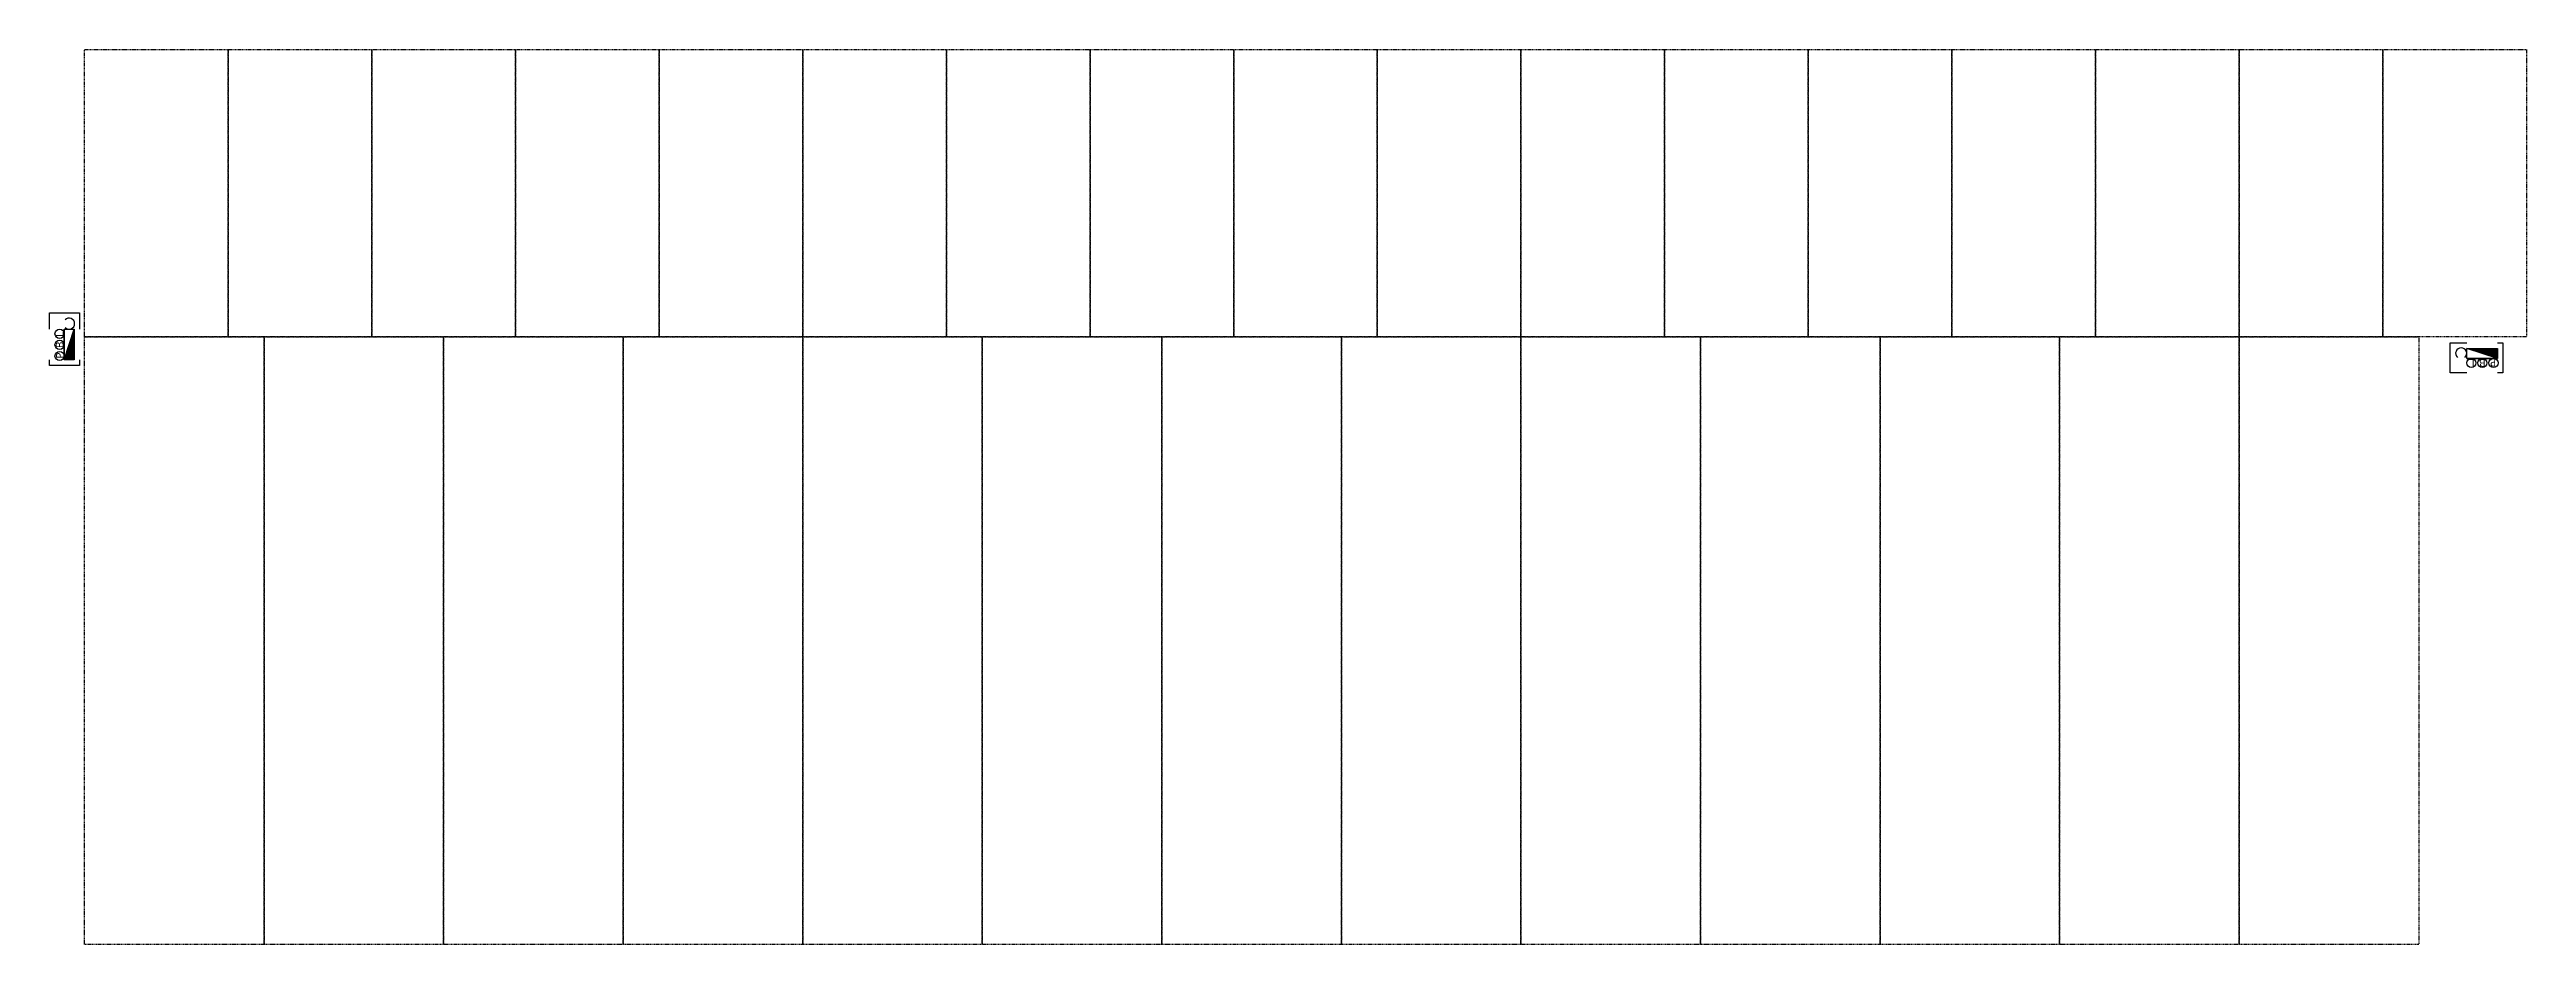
# Model space of a CAD drawing. Header units: millimetres. Extents: x 367092 to 767578, y 396038 to 811791.
# Drawn here: x 553515 to 556193, y 594019 to 594987 of the extents above; entities that cross this region are included whole.
import ezdxf
from ezdxf.enums import TextEntityAlignment as Align

# ---------------------------------------------------------------- set-up
doc = ezdxf.new("R2010")
doc.units = ezdxf.units.MM
doc.header["$LTSCALE"] = 100
doc.header["$MEASUREMENT"] = 0
for name, pattern in [('-HID', [2.5, 1.5, -1]), ('HIDDEN', [9.525, 6.35, -3.175]), ('HIDDEN2', [0.1875, 0.125, -0.0625])]:
    doc.linetypes.add(name, pattern=pattern)
doc.layers.get('0').update_dxf_attribs({"linetype": 'CONTINUOUS'})
for name, color, linetype in [('ELE9', 9, 'CONTINUOUS'), ('IHC', 3, 'CONTINUOUS'), ('polesign', 7, 'HIDDEN2')]:
    doc.layers.add(name, color=color, linetype=linetype)
doc.styles.add('MAP_맑은고딕', font='malgun_0.ttf')

# ---------------------------------------------------------------- blocks, each defined once
blk = doc.blocks.new('소화전(H)')
at = {"layer": 'IHC'}
h = blk.add_hatch(color=3, dxfattribs=at)
h.dxf.hatch_style = 1
h.paths.add_polyline_path([(-2.78, 0), (2.78, -1.8), (2.78, 0)])
at = {"linetype": 'HIDDEN', "ltscale": 0.2}
for points in [[(-2.78, -4.44), (-5.75, -4.44), (-5.75, 1), (-2.78, 1)], [(2.78, 1), (3.78, 1), (3.78, -4.44), (2.78, -4.44)]]:
    blk.add_lwpolyline(points, dxfattribs=at)
at = {"layer": 'IHC', "color": 3}
for p, q in [((2.78, -1.8), (-2.78, 0)), ((-2.78, -1.8), (2.78, -1.8))]:
    blk.add_line(p, q, dxfattribs=at)
blk.add_lwpolyline([(2.78, -1.8), (-2.78, -1.8), (-2.78, 0), (2.78, 0)], close=True, dxfattribs=at)
for centre in [(-1.95, -2.63), (0.05, -2.63), (2.08, -2.63)]:
    blk.add_circle(centre, 0.83, dxfattribs=at)
blk.add_arc((-3.78, -0.9), 1, 313.176, 226.824, dxfattribs=at)
at = {"layer": 'IHC', "color": 2, "style": 'MAP_맑은고딕'}
for s, p in [('L', (-1.84, -2.62)), ('B', (0.06, -2.62)), ('P', (2, -2.58))]:
    blk.add_text(s, height=1.38, rotation=180, dxfattribs=at).set_placement(p, align=Align.MIDDLE_CENTER)
blk = doc.blocks.new('A$C5041cb64')
at = {"xscale": 100, "yscale": 100, "zscale": 100, "rotation": 270}
blk.add_blockref('소화전(H)', (-435197, 115881), dxfattribs=at)
at = {"xscale": 100, "yscale": 100, "zscale": 100}
blk.add_blockref('소화전(H)', (-391612, 115811), dxfattribs=at)
blk = doc.blocks.new('sdafewf')
at = {"layer": 'ELE9', "color": 253, "linetype": '-HID', "ltscale": 0.1}
for points in [[(107401, 82383), (110001, 82383), (110001, 77183), (107401, 77183)], [(110001, 82383), (112601, 82383), (112601, 77183), (110001, 77183)], [(112601, 82383), (115201, 82383), (115201, 77183), (112601, 77183)], [(115201, 82383), (117801, 82383), (117801, 77183), (115201, 77183)], [(117801, 82383), (120401, 82383), (120401, 77183), (117801, 77183)], [(120401, 82383), (123001, 82383), (123001, 77183), (120401, 77183)], [(123001, 82383), (125601, 82383), (125601, 77183), (123001, 77183)], [(125601, 82383), (128201, 82383), (128201, 77183), (125601, 77183)], [(128201, 82383), (130801, 82383), (130801, 77183), (128201, 77183)], [(130801, 82383), (133401, 82383), (133401, 77183), (130801, 77183)], [(133401, 82383), (136001, 82383), (136001, 77183), (133401, 77183)], [(136001, 82383), (138601, 82383), (138601, 77183), (136001, 77183)], [(138601, 82383), (141201, 82383), (141201, 77183), (138601, 77183)], [(141201, 82383), (143801, 82383), (143801, 77183), (141201, 77183)], [(143801, 82383), (146401, 82383), (146401, 77183), (143801, 77183)], [(146401, 82383), (149001, 82383), (149001, 77183), (146401, 77183)], [(149001, 82383), (151601, 82383), (151601, 77183), (149001, 77183)], [(107401, 77183), (110651, 77183), (110651, 66183), (107401, 66183)], [(110651, 77183), (113901, 77183), (113901, 66183), (110651, 66183)], [(113901, 77183), (117151, 77183), (117151, 66183), (113901, 66183)], [(117151, 77183), (120401, 77183), (120401, 66183), (117151, 66183)], [(120401, 77183), (123651, 77183), (123651, 66183), (120401, 66183)], [(123651, 77183), (126901, 77183), (126901, 66183), (123651, 66183)], [(126901, 77183), (130151, 77183), (130151, 66183), (126901, 66183)], [(130151, 77183), (133401, 77183), (133401, 66183), (130151, 66183)], [(133401, 77183), (136651, 77183), (136651, 66183), (133401, 66183)], [(136651, 77183), (139901, 77183), (139901, 66183), (136651, 66183)], [(139901, 77183), (143151, 77183), (143151, 66183), (139901, 66183)], [(143151, 77183), (146401, 77183), (146401, 66183), (143151, 66183)], [(146401, 77183), (149651, 77183), (149651, 66183), (146401, 66183)]]:
    blk.add_lwpolyline(points, close=True, dxfattribs=at)
at = {"color": 253, "linetype": '-HID', "ltscale": 0.1}
blk.add_blockref('A$C5041cb64', (542409, -38838), dxfattribs=at)

msp = doc.modelspace()

# ---------------------------------------------------------------- block references
at = {"layer": 'polesign', "xscale": 0.05973333333333333, "yscale": 0.05973333333333333, "zscale": 0.05973333333333333}
msp.add_blockref('sdafewf', (547137.7, 590065.5), dxfattribs=at)

doc.saveas('drawing.dxf')
